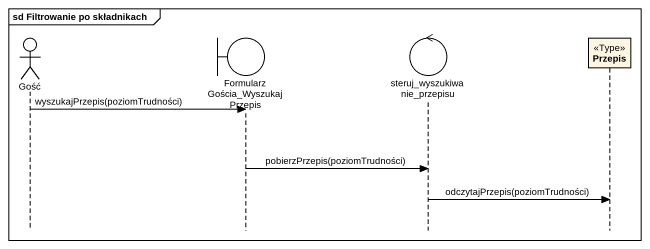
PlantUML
@startuml
mainframe sd Filtrowanie po składnikach
hide footbox
actor Gość
boundary "FormularzGościa_WyszukajPrzepis" as FormularzGościa
control steruj_wyszukiwanie_przepisu
participant Przepis <<Type>>

Gość -> FormularzGościa : wyszukajPrzepis(poziomTrudności)
FormularzGościa -> steruj_wyszukiwanie_przepisu : pobierzPrzepis(poziomTrudności)
steruj_wyszukiwanie_przepisu -> Przepis : odczytajPrzepis(poziomTrudności)
@enduml
